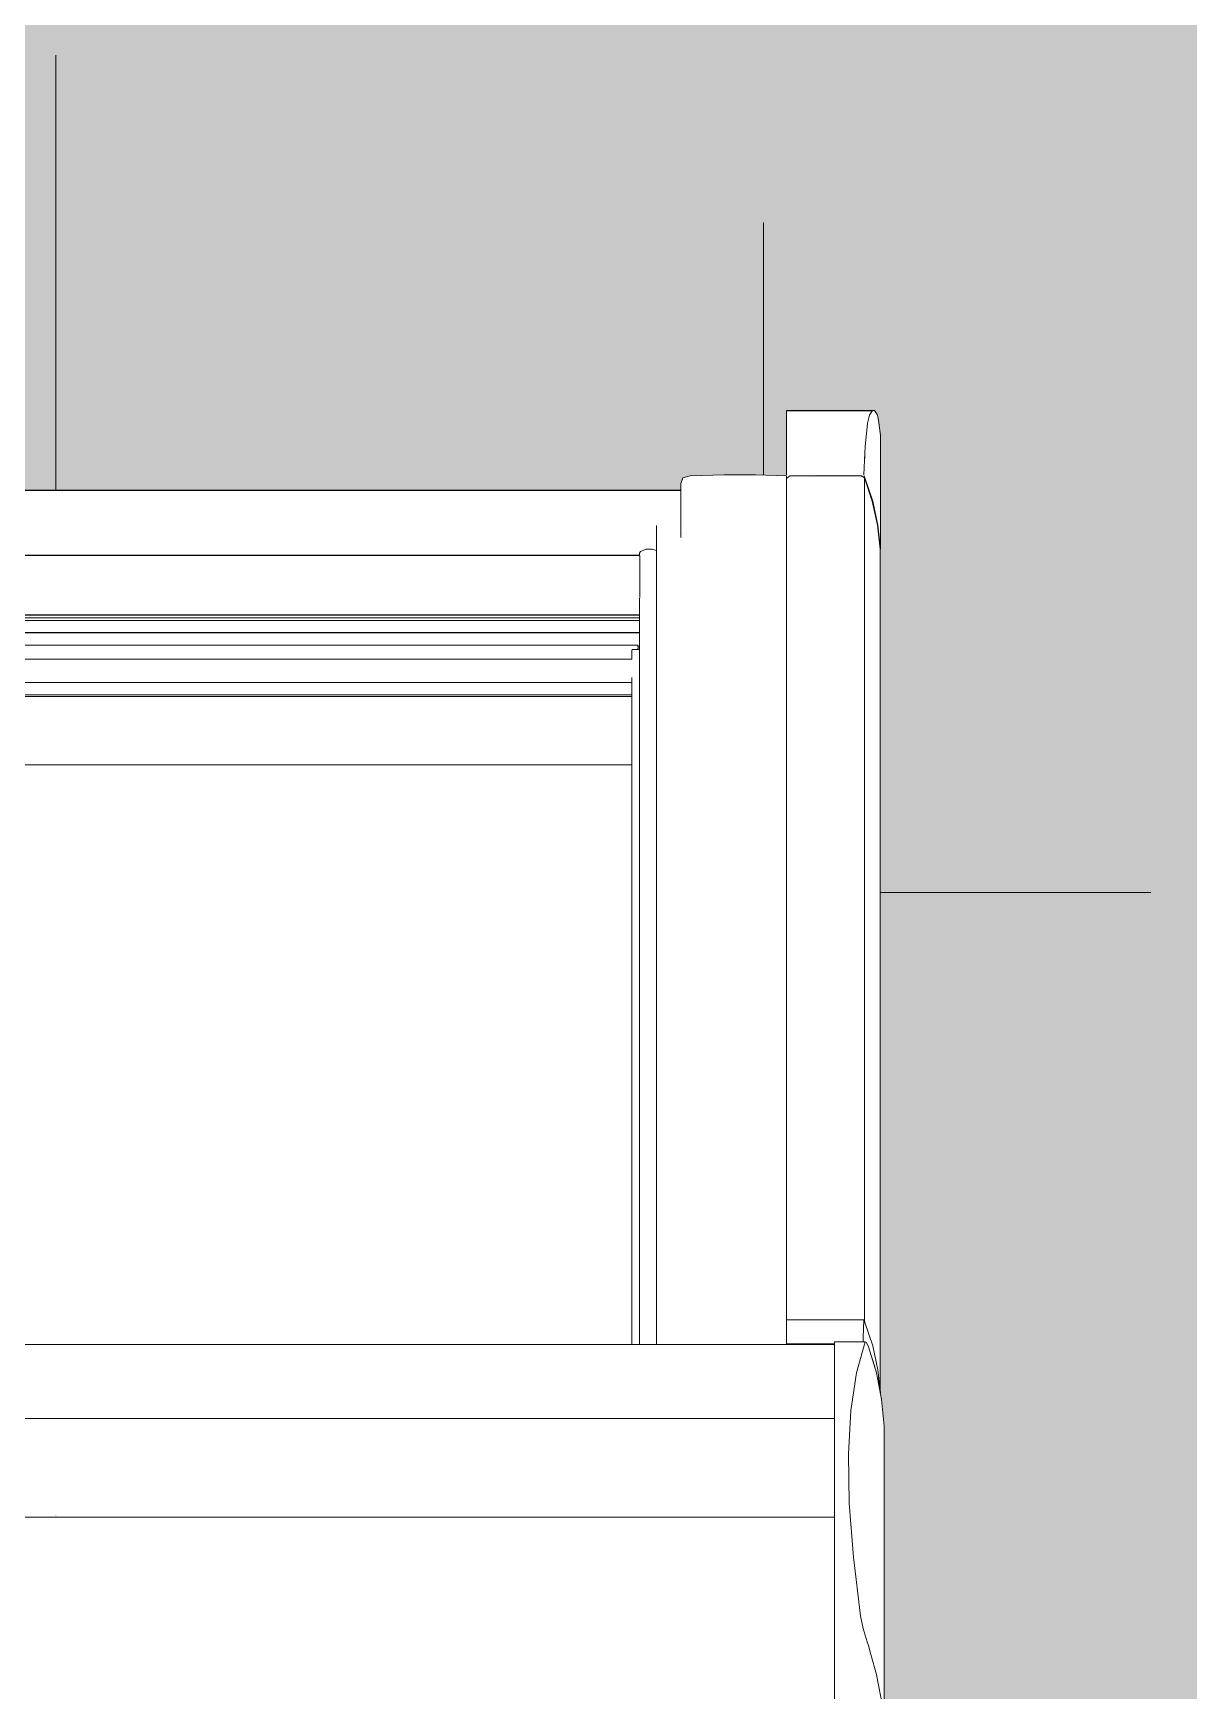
# Model space of a CAD drawing. Header units: metres. Extents: x -4 to 206, y -18 to 45.
# Drawn here: x 37.373 to 37.97, y -2.776 to -1.921 of the extents above; entities that cross this region are included whole.
import ezdxf

# ---------------------------------------------------------------- set-up
doc = ezdxf.new("R2010")
doc.units = ezdxf.units.M
doc.header["$MEASUREMENT"] = 0
doc.set_wipeout_variables(frame=1)
doc.linetypes.add('Untersicht', pattern=[0.001, 0.0005, -0.0005])
doc.linetypes.add('Wipeout_Contour', pattern=[1, 0, -1])
for name, color, linetype in [('3._DD PP STG2_4_325 Dachfenster', 7, 'Continuous'), ('3._DD PP STG2_4_330 Dachaufbau', 7, 'Continuous'), ('3._DD PP STG2_4_851 Marker Schnitt', 7, 'Continuous')]:
    doc.layers.add(name, color=color, linetype=linetype)

msp = doc.modelspace()

# ---------------------------------------------------------------- linework, layer by layer
at = {"layer": '3._DD PP STG2_4_325 Dachfenster', "color": 7, "linetype": 'Continuous', "lineweight": 13, "ltscale": 1000}
msp.add_line((37.38471, -1.93238), (37.38471, -4.00441), dxfattribs=at)
at = {"layer": '3._DD PP STG2_4_325 Dachfenster', "color": 7, "linetype": 'Continuous', "lineweight": 13, "ltscale": 1000, "true_color": 0xf4f4f4, "flags": 128}
for points in [[(37.68201, -2.31834), (37.08741, -2.31834)], [(37.08741, -2.36268), (37.68201, -2.36268)]]:
    msp.add_lwpolyline(points, dxfattribs=at)
at = {"layer": '3._DD PP STG2_4_851 Marker Schnitt', "color": 7, "linetype": 'Untersicht', "lineweight": 13, "ltscale": 1000}
msp.add_line((30.45, -2.36447), (39.18451, -2.36447), dxfattribs=at)

# ---------------------------------------------------------------- next in the draw order: wipeouts: each hides what was drawn before it
at = {"color": 254, "linetype": 'Wipeout_Contour', "lineweight": 0, "ltscale": 149.896476}
msp.add_wipeout([(37.79482, -2.20451), (37.01482, -2.20451), (37.01482, -2.22926), (37.79482, -2.22926)], dxfattribs=at).dxf.layer = '3._DD PP STG2_4_330 Dachaufbau'

# ---------------------------------------------------------------- next in the draw order: hatches: boundary and pattern name
at = {"layer": '3._DD PP STG2_4_330 Dachaufbau', "linetype": 'Continuous', "lineweight": 0, "true_color": 0x000000}
h = msp.add_hatch(color=18, dxfattribs=at)
h.paths.add_polyline_path([(36.75503, -4.33871), (38.75089, -4.33871), (38.75089, -2.14371), (38.85503, -2.14371), (38.85503, -1.28285), (33.33449, -1.28285), (33.33837, -4.39875), (33.35981, -4.39875), (33.35981, -1.29871), (36.49503, -1.29871), (36.49503, -1.58871), (36.75503, -1.58871)])
h.paths.add_polyline_path([(37.01482, -3.72888), (37.01482, -2.20451), (37.79482, -2.20451), (37.79482, -3.72888)], flags=0)

# ---------------------------------------------------------------- next in the draw order: linework, layer by layer
at = {"layer": '3._DD PP STG2_4_330 Dachaufbau', "color": 7, "linetype": 'Continuous', "lineweight": 18, "ltscale": 1000, "flags": 128}
msp.add_lwpolyline([(37.79482, -2.20451), (37.01482, -2.20451)], dxfattribs=at)

# ---------------------------------------------------------------- next in the draw order: wipeouts: each hides what was drawn before it
at = {"color": 254, "linetype": 'Wipeout_Contour', "lineweight": 0, "ltscale": 149.812674}
msp.add_wipeout([(37.08321, -2.20124), (37.08321, -2.20556), (37.68621, -2.20556), (37.68621, -2.20124)], dxfattribs=at).dxf.layer = '3._DD PP STG2_4_325 Dachfenster'
at = {"color": 254, "linetype": 'Wipeout_Contour', "lineweight": 0, "ltscale": 149.81534}
msp.add_wipeout([(37.08331, -2.2144), (37.08331, -2.21503), (37.68611, -2.21503), (37.68611, -2.2144)], dxfattribs=at).dxf.layer = '3._DD PP STG2_4_325 Dachfenster'
at = {"color": 254, "linetype": 'Wipeout_Contour', "lineweight": 0, "ltscale": 149.91005}
msp.add_wipeout([(37.79482, -2.26461), (37.01482, -2.26461), (37.01482, -2.28229), (37.79482, -2.28229)], dxfattribs=at).dxf.layer = '3._DD PP STG2_4_330 Dachaufbau'

# ---------------------------------------------------------------- next in the draw order: linework, layer by layer
at = {"layer": '3._DD PP STG2_4_330 Dachaufbau', "color": 7, "linetype": 'Continuous', "lineweight": 18, "ltscale": 1000, "flags": 128}
msp.add_lwpolyline([(37.01482, -2.28229), (37.79482, -2.28229)], dxfattribs=at)

# ---------------------------------------------------------------- next in the draw order: wipeouts: each hides what was drawn before it
at = {"color": 254, "linetype": 'Wipeout_Contour', "lineweight": 0, "ltscale": 149.813776}
msp.add_wipeout([(37.08321, -2.21058), (37.68621, -2.21058), (37.68621, -2.20556), (37.08321, -2.20556)], dxfattribs=at).dxf.layer = '3._DD PP STG2_4_325 Dachfenster'
at = {"color": 254, "linetype": 'Wipeout_Contour', "lineweight": 0, "ltscale": 149.815501}
msp.add_wipeout([(37.08331, -2.21574), (37.68611, -2.21574), (37.68611, -2.21503), (37.08331, -2.21503)], dxfattribs=at).dxf.layer = '3._DD PP STG2_4_325 Dachfenster'
at = {"color": 254, "linetype": 'Wipeout_Contour', "lineweight": 0, "ltscale": 149.903678}
msp.add_wipeout([(37.79482, -2.22926), (37.01482, -2.22926), (37.01482, -2.26461), (37.79482, -2.26461)], dxfattribs=at).dxf.layer = '3._DD PP STG2_4_330 Dachaufbau'

# ---------------------------------------------------------------- next in the draw order: linework, layer by layer
at = {"layer": '3._DD PP STG2_4_330 Dachaufbau', "color": 7, "linetype": 'Continuous', "lineweight": 18, "ltscale": 1000, "flags": 128}
msp.add_lwpolyline([(37.79482, -3.72888), (37.79482, -2.20451)], dxfattribs=at)
at = {"layer": '3._DD PP STG2_4_851 Marker Schnitt', "color": 7, "linetype": 'Untersicht', "lineweight": 13, "ltscale": 1000}
msp.add_line((37.75, -0.01871), (37.75, -15.64871), dxfattribs=at)

# ---------------------------------------------------------------- next in the draw order: wipeouts: each hides what was drawn before it
at = {"color": 254, "linetype": 'Wipeout_Contour', "lineweight": 0, "ltscale": 151.101188}
msp.add_wipeout([(37.69481, -2.17501), (37.69481, -2.59751), (37.69671, -2.59751), (37.69671, -2.17451)], dxfattribs=at).dxf.layer = '3._DD PP STG2_4_325 Dachfenster'
at = {"color": 254, "linetype": 'Wipeout_Contour', "lineweight": 0, "ltscale": 151.147187}
msp.add_wipeout([(37.70751, -2.18123), (37.70671, -2.18095), (37.70671, -2.59751), (37.70751, -2.59751)], dxfattribs=at).dxf.layer = '3._DD PP STG2_4_325 Dachfenster'
at = {"color": 254, "linetype": 'Wipeout_Contour', "lineweight": 0, "ltscale": 149.816238}
msp.add_wipeout([(37.08331, -2.21574), (37.08331, -2.22118), (37.68611, -2.22118), (37.68611, -2.21574)], dxfattribs=at).dxf.layer = '3._DD PP STG2_4_325 Dachfenster'

# ---------------------------------------------------------------- next in the draw order: wipeouts: each hides what was drawn before it
at = {"color": 254, "linetype": 'Wipeout_Contour', "lineweight": 0, "ltscale": 151.333295}
msp.add_wipeout([(37.76191, -2.17475), (37.74591, -2.17423), (37.74591, -2.59751), (37.76191, -2.59751)], dxfattribs=at).dxf.layer = '3._DD PP STG2_4_325 Dachfenster'
at = {"color": 254, "linetype": 'Wipeout_Contour', "lineweight": 0, "ltscale": 151.150375}
msp.add_wipeout([(37.70751, -2.18123), (37.70751, -2.59751), (37.70831, -2.59751), (37.70831, -2.18102)], dxfattribs=at).dxf.layer = '3._DD PP STG2_4_325 Dachfenster'
at = {"color": 254, "linetype": 'Wipeout_Contour', "lineweight": 0, "ltscale": 224.717395}
msp.add_wipeout([(37.68621, -2.21143), (37.08321, -2.21143), (37.08321, -2.21228), (37.08331, -2.21333), (37.68611, -2.21333), (37.68611, -2.21255)], dxfattribs=at).dxf.layer = '3._DD PP STG2_4_325 Dachfenster'
at = {"color": 254, "linetype": 'Wipeout_Contour', "lineweight": 0, "ltscale": 264.843366}
msp.add_wipeout([(37.80909, -2.77167), (37.78671, -2.77167), (37.78671, -2.7814), (37.80034, -2.7814), (37.80149, -2.78464), (37.81136, -2.78482), (37.81101, -2.78125)], dxfattribs=at).dxf.layer = '3._DD PP STG2_4_325 Dachfenster'

# ---------------------------------------------------------------- next in the draw order: wipeouts: each hides what was drawn before it
at = {"color": 254, "linetype": 'Wipeout_Contour', "lineweight": 0, "ltscale": 151.143271}
msp.add_wipeout([(37.70541, -2.17579), (37.70541, -2.59751), (37.70671, -2.59751), (37.70671, -2.18095)], dxfattribs=at).dxf.layer = '3._DD PP STG2_4_325 Dachfenster'
at = {"color": 254, "linetype": 'Wipeout_Contour', "lineweight": 0, "ltscale": 149.814463}
msp.add_wipeout([(37.08321, -2.21058), (37.08321, -2.21143), (37.68621, -2.21143), (37.68621, -2.21058)], dxfattribs=at).dxf.layer = '3._DD PP STG2_4_325 Dachfenster'
at = {"color": 254, "linetype": 'Wipeout_Contour', "lineweight": 0, "ltscale": 189.228007}
msp.add_wipeout([(37.78671, -2.75752), (37.78671, -2.77167), (37.80909, -2.77167), (37.80841, -2.76789), (37.80542, -2.75752)], dxfattribs=at).dxf.layer = '3._DD PP STG2_4_325 Dachfenster'

# ---------------------------------------------------------------- next in the draw order: wipeouts: each hides what was drawn before it
at = {"color": 254, "linetype": 'Wipeout_Contour', "lineweight": 0, "ltscale": 151.156237}
msp.add_wipeout([(37.70831, -2.18102), (37.70831, -2.59751), (37.71031, -2.59751), (37.71031, -2.17586)], dxfattribs=at).dxf.layer = '3._DD PP STG2_4_325 Dachfenster'
at = {"color": 254, "linetype": 'Wipeout_Contour', "lineweight": 0, "ltscale": 149.815141}
msp.add_wipeout([(37.08331, -2.21333), (37.08331, -2.2144), (37.68611, -2.2144), (37.68611, -2.21333)], dxfattribs=at).dxf.layer = '3._DD PP STG2_4_325 Dachfenster'
at = {"color": 254, "linetype": 'Wipeout_Contour', "lineweight": 0, "ltscale": 189.147025}
msp.add_wipeout([(37.78671, -2.75095), (37.78671, -2.75752), (37.80542, -2.75752), (37.80431, -2.75286), (37.80355, -2.75095)], dxfattribs=at).dxf.layer = '3._DD PP STG2_4_325 Dachfenster'
at = {"color": 254, "linetype": 'Wipeout_Contour', "lineweight": 0, "ltscale": 300.006701}
msp.add_wipeout([(37.78671, -2.77075), (36.98271, -2.77075), (36.98271, -2.7809), (37.00751, -2.7809), (37.00751, -2.78369), (37.76191, -2.78369), (37.76191, -2.7809), (37.78671, -2.7809)], dxfattribs=at).dxf.layer = '3._DD PP STG2_4_325 Dachfenster'

# ---------------------------------------------------------------- next in the draw order: wipeouts: each hides what was drawn before it
at = {"color": 254, "linetype": 'Wipeout_Contour', "lineweight": 0, "ltscale": 151.135658}
msp.add_wipeout([(37.70331, -2.17451), (37.70331, -2.59751), (37.70541, -2.59751), (37.70541, -2.17579)], dxfattribs=at).dxf.layer = '3._DD PP STG2_4_325 Dachfenster'
at = {"color": 254, "linetype": 'Wipeout_Contour', "lineweight": 0, "ltscale": 151.162984}
msp.add_wipeout([(37.71031, -2.17586), (37.71031, -2.59751), (37.71211, -2.59751), (37.71211, -2.1748)], dxfattribs=at).dxf.layer = '3._DD PP STG2_4_325 Dachfenster'
at = {"color": 254, "linetype": 'Wipeout_Contour', "lineweight": 0, "ltscale": 189.817712}
msp.add_wipeout([(37.80841, -2.61224), (37.80841, -2.76789), (37.80909, -2.77167), (37.81101, -2.78125), (37.81101, -2.6259)], dxfattribs=at).dxf.layer = '3._DD PP STG2_4_325 Dachfenster'
at = {"color": 254, "linetype": 'Wipeout_Contour', "lineweight": 0, "ltscale": 149.961906}
msp.add_wipeout([(36.98271, -2.77075), (37.78671, -2.77075), (37.78671, -2.75668), (36.98271, -2.75668)], dxfattribs=at).dxf.layer = '3._DD PP STG2_4_325 Dachfenster'

# ---------------------------------------------------------------- next in the draw order: wipeouts: each hides what was drawn before it
at = {"color": 254, "linetype": 'Wipeout_Contour', "lineweight": 0, "ltscale": 151.118077}
msp.add_wipeout([(37.69671, -2.17451), (37.69671, -2.59751), (37.70331, -2.59751), (37.70331, -2.17451)], dxfattribs=at).dxf.layer = '3._DD PP STG2_4_325 Dachfenster'
at = {"color": 254, "linetype": 'Wipeout_Contour', "lineweight": 0, "ltscale": 151.201582}
msp.add_wipeout([(37.71211, -2.1748), (37.71211, -2.59751), (37.72971, -2.59751), (37.72971, -2.17423)], dxfattribs=at).dxf.layer = '3._DD PP STG2_4_325 Dachfenster'
at = {"color": 254, "linetype": 'Wipeout_Contour', "lineweight": 0, "ltscale": 453.964038}
msp.add_wipeout([(37.79517, -2.63166), (37.7939, -2.65415), (37.79432, -2.67953), (37.79641, -2.70739), (37.80015, -2.73751), (37.80146, -2.74409), (37.80355, -2.75095), (37.80431, -2.75286), (37.80431, -2.59875), (37.80321, -2.59659), (37.80257, -2.5963), (37.79806, -2.61228)], dxfattribs=at).dxf.layer = '3._DD PP STG2_4_325 Dachfenster'

# ---------------------------------------------------------------- next in the draw order: wipeouts: each hides what was drawn before it
at = {"color": 254, "linetype": 'Wipeout_Contour', "lineweight": 0, "ltscale": 113.848017}
msp.add_wipeout([(37.70731, -2.18116), (37.70828, -2.18103), (37.70731, -2.1533)], dxfattribs=at).dxf.layer = '3._DD PP STG2_4_325 Dachfenster'
at = {"color": 254, "linetype": 'Wipeout_Contour', "lineweight": 0, "ltscale": 151.26894}
msp.add_wipeout([(37.72971, -2.17423), (37.72971, -2.59751), (37.74591, -2.59751), (37.74591, -2.17423)], dxfattribs=at).dxf.layer = '3._DD PP STG2_4_325 Dachfenster'
at = {"color": 254, "linetype": 'Wipeout_Contour', "lineweight": 0, "ltscale": 524.39402}
msp.add_wipeout([(37.07461, -2.18803), (37.07691, -2.18724), (37.08001, -2.18731), (37.08281, -2.18844), (37.08331, -2.18929), (37.08331, -2.19042), (37.68611, -2.19042), (37.68611, -2.18929), (37.68661, -2.18844), (37.68941, -2.18731), (37.69251, -2.18724), (37.69481, -2.18803), (37.69481, -2.18349), (37.07461, -2.18349)], dxfattribs=at).dxf.layer = '3._DD PP STG2_4_325 Dachfenster'
at = {"color": 254, "linetype": 'Wipeout_Contour', "lineweight": 0, "ltscale": 189.784948}
msp.add_wipeout([(37.80431, -2.59875), (37.80431, -2.75286), (37.80542, -2.75752), (37.80841, -2.76789), (37.80841, -2.61224)], dxfattribs=at).dxf.layer = '3._DD PP STG2_4_325 Dachfenster'
at = {"color": 254, "linetype": 'Wipeout_Contour', "lineweight": 0, "ltscale": 151.796987}
msp.add_wipeout([(37.78671, -2.61228), (37.78671, -2.63166), (37.79517, -2.63166), (37.79806, -2.61228)], dxfattribs=at).dxf.layer = '3._DD PP STG2_4_325 Dachfenster'

# ---------------------------------------------------------------- next in the draw order: wipeouts: each hides what was drawn before it
at = {"color": 254, "linetype": 'Wipeout_Contour', "lineweight": 0, "ltscale": 151.419454}
msp.add_wipeout([(37.70832, -2.15063), (37.70731, -2.1533), (37.70831, -2.18095), (37.71031, -2.17586)], dxfattribs=at).dxf.layer = '3._DD PP STG2_4_325 Dachfenster'
at = {"color": 254, "linetype": 'Wipeout_Contour', "lineweight": 0, "ltscale": 151.275827}
msp.add_wipeout([(37.76191, -2.14943), (37.74591, -2.14892), (37.74591, -2.17423), (37.76191, -2.17475)], dxfattribs=at).dxf.layer = '3._DD PP STG2_4_325 Dachfenster'
at = {"color": 254, "linetype": 'Wipeout_Contour', "lineweight": 0, "ltscale": 149.810929}
msp.add_wipeout([(37.08321, -2.20124), (37.68621, -2.20124), (37.68621, -2.19064), (37.08321, -2.19064)], dxfattribs=at).dxf.layer = '3._DD PP STG2_4_325 Dachfenster'
at = {"color": 254, "linetype": 'Wipeout_Contour', "lineweight": 0, "ltscale": 151.828919}
msp.add_wipeout([(37.78671, -2.5963), (37.78671, -2.61228), (37.79806, -2.61228), (37.80257, -2.5963)], dxfattribs=at).dxf.layer = '3._DD PP STG2_4_325 Dachfenster'
at = {"color": 254, "linetype": 'Wipeout_Contour', "lineweight": 0, "ltscale": 151.695102}
msp.add_wipeout([(37.78671, -2.63166), (37.78671, -2.65415), (37.7939, -2.65415), (37.79517, -2.63166)], dxfattribs=at).dxf.layer = '3._DD PP STG2_4_325 Dachfenster'
at = {"color": 254, "linetype": 'Wipeout_Contour', "lineweight": 0, "ltscale": 189.826494}
msp.add_wipeout([(37.81101, -2.6259), (37.81101, -2.78125), (37.81136, -2.78482), (37.81231, -2.79345), (37.81231, -2.6398)], dxfattribs=at).dxf.layer = '3._DD PP STG2_4_325 Dachfenster'
at = {"color": 254, "linetype": 'Wipeout_Contour', "lineweight": 0, "ltscale": 151.71409}
msp.add_wipeout([(37.78671, -2.74409), (37.78671, -2.75095), (37.80355, -2.75095), (37.80146, -2.74409)], dxfattribs=at).dxf.layer = '3._DD PP STG2_4_325 Dachfenster'

# ---------------------------------------------------------------- next in the draw order: linework, layer by layer
at = {"layer": '3._DD PP STG2_4_325 Dachfenster', "color": 7, "linetype": 'Continuous', "lineweight": 13, "ltscale": 1000, "flags": 128}
for points in [[(37.81231, -2.64113), (37.81231, -2.65577)], [(37.81231, -2.65577), (37.81234, -2.72945)], [(37.81234, -2.72945), (37.81234, -2.82095)]]:
    msp.add_lwpolyline(points, dxfattribs=at)

# ---------------------------------------------------------------- next in the draw order: wipeouts: each hides what was drawn before it
at = {"color": 254, "linetype": 'Wipeout_Contour', "lineweight": 0, "ltscale": 112.801904}
msp.add_wipeout([(37.71211, -2.14948), (37.70831, -2.15054), (37.71211, -2.1748)], dxfattribs=at).dxf.layer = '3._DD PP STG2_4_325 Dachfenster'
at = {"color": 254, "linetype": 'Wipeout_Contour', "lineweight": 0, "ltscale": 452.020007}
msp.add_wipeout([(37.80199, -2.14935), (37.76191, -2.14935), (37.76191, -2.15077), (37.76361, -2.1495), (37.80041, -2.1495), (37.80221, -2.15047), (37.80621, -2.16256), (37.80891, -2.17487), (37.81021, -2.18726), (37.80911, -2.17487), (37.80641, -2.16256), (37.80241, -2.15047)], dxfattribs=at).dxf.layer = '3._DD PP STG2_4_325 Dachfenster'
at = {"color": 254, "linetype": 'Wipeout_Contour', "lineweight": 0, "ltscale": 112.585028}
msp.add_wipeout([(37.08321, -2.19064), (37.68621, -2.19064), (37.08321, -2.19042)], dxfattribs=at).dxf.layer = '3._DD PP STG2_4_325 Dachfenster'
at = {"color": 254, "linetype": 'Wipeout_Contour', "lineweight": 0, "ltscale": 227.446885}
msp.add_wipeout([(37.80188, -2.5849), (37.80151, -2.59392), (37.80151, -2.5963), (37.80241, -2.5963), (37.80241, -2.58619), (37.80196, -2.58499)], dxfattribs=at).dxf.layer = '3._DD PP STG2_4_325 Dachfenster'
at = {"color": 254, "linetype": 'Wipeout_Contour', "lineweight": 0, "ltscale": 114.202622}
msp.add_wipeout([(37.80911, -2.61059), (37.80911, -2.61592), (37.81036, -2.62245)], dxfattribs=at).dxf.layer = '3._DD PP STG2_4_325 Dachfenster'
at = {"color": 254, "linetype": 'Wipeout_Contour', "lineweight": 0, "ltscale": 151.606574}
msp.add_wipeout([(37.78671, -2.65415), (37.78671, -2.67953), (37.79432, -2.67953), (37.7939, -2.65415)], dxfattribs=at).dxf.layer = '3._DD PP STG2_4_325 Dachfenster'
at = {"color": 254, "linetype": 'Wipeout_Contour', "lineweight": 0, "ltscale": 149.958916}
msp.add_wipeout([(36.98271, -2.75059), (36.98271, -2.75668), (37.78671, -2.75668), (37.78671, -2.75059)], dxfattribs=at).dxf.layer = '3._DD PP STG2_4_325 Dachfenster'

# ---------------------------------------------------------------- next in the draw order: wipeouts: each hides what was drawn before it
at = {"color": 254, "linetype": 'Wipeout_Contour', "lineweight": 0, "ltscale": 265.583124}
msp.add_wipeout([(37.80241, -2.13761), (37.80241, -2.15047), (37.80641, -2.16256), (37.80641, -2.11591), (37.80471, -2.11814), (37.80374, -2.12222), (37.80253, -2.13447)], dxfattribs=at).dxf.layer = '3._DD PP STG2_4_325 Dachfenster'
at = {"color": 254, "linetype": 'Wipeout_Contour', "lineweight": 0, "ltscale": 113.327314}
msp.add_wipeout([(37.70831, -2.15054), (37.71031, -2.17586), (37.71211, -2.1748)], dxfattribs=at).dxf.layer = '3._DD PP STG2_4_325 Dachfenster'
at = {"color": 254, "linetype": 'Wipeout_Contour', "lineweight": 0, "ltscale": 265.544188}
msp.add_wipeout([(37.68611, -2.21255), (37.68611, -2.59751), (37.68661, -2.59751), (37.68661, -2.18844), (37.68611, -2.18929), (37.68611, -2.19042), (37.68621, -2.21228)], dxfattribs=at).dxf.layer = '3._DD PP STG2_4_325 Dachfenster'
at = {"color": 254, "linetype": 'Wipeout_Contour', "lineweight": 0, "ltscale": 227.71526}
msp.add_wipeout([(37.80641, -2.59828), (37.80241, -2.58619), (37.80241, -2.5963), (37.80321, -2.59659), (37.80431, -2.59875), (37.80641, -2.60566)], dxfattribs=at).dxf.layer = '3._DD PP STG2_4_325 Dachfenster'
at = {"color": 254, "linetype": 'Wipeout_Contour', "lineweight": 0, "ltscale": 151.775311}
msp.add_wipeout([(37.78671, -2.67953), (37.78671, -2.70739), (37.79641, -2.70739), (37.79432, -2.67953)], dxfattribs=at).dxf.layer = '3._DD PP STG2_4_325 Dachfenster'

# ---------------------------------------------------------------- next in the draw order: wipeouts: each hides what was drawn before it
at = {"color": 254, "linetype": 'Wipeout_Contour', "lineweight": 0, "ltscale": 151.341114}
msp.add_wipeout([(37.80199, -2.14935), (37.80241, -2.15047), (37.80241, -2.13761), (37.8019, -2.14893)], dxfattribs=at).dxf.layer = '3._DD PP STG2_4_325 Dachfenster'
at = {"color": 254, "linetype": 'Wipeout_Contour', "lineweight": 0, "ltscale": 151.143953}
msp.add_wipeout([(37.72971, -2.14892), (37.71211, -2.14948), (37.71211, -2.1748), (37.72971, -2.17423)], dxfattribs=at).dxf.layer = '3._DD PP STG2_4_325 Dachfenster'
at = {"color": 254, "linetype": 'Wipeout_Contour', "lineweight": 0, "ltscale": 149.803306}
msp.add_wipeout([(37.06211, -2.16893), (37.70731, -2.16893), (37.70731, -2.15698), (37.06211, -2.15698)], dxfattribs=at).dxf.layer = '3._DD PP STG2_4_325 Dachfenster'
at = {"color": 254, "linetype": 'Wipeout_Contour', "lineweight": 0, "ltscale": 151.504143}
msp.add_wipeout([(37.76191, -2.59392), (37.80151, -2.59392), (37.80188, -2.5849), (37.76191, -2.5849)], dxfattribs=at).dxf.layer = '3._DD PP STG2_4_325 Dachfenster'
at = {"color": 254, "linetype": 'Wipeout_Contour', "lineweight": 0, "ltscale": 189.286521}
msp.add_wipeout([(37.80641, -2.60566), (37.80841, -2.61224), (37.80911, -2.61592), (37.80911, -2.61059), (37.80641, -2.59828)], dxfattribs=at).dxf.layer = '3._DD PP STG2_4_325 Dachfenster'
at = {"color": 254, "linetype": 'Wipeout_Contour', "lineweight": 0, "ltscale": 151.852871}
msp.add_wipeout([(37.79641, -2.70739), (37.78671, -2.70739), (37.78671, -2.73751), (37.80015, -2.73751)], dxfattribs=at).dxf.layer = '3._DD PP STG2_4_325 Dachfenster'

# ---------------------------------------------------------------- next in the draw order: wipeouts: each hides what was drawn before it
at = {"color": 254, "linetype": 'Wipeout_Contour', "lineweight": 0, "ltscale": 151.411843}
msp.add_wipeout([(37.76191, -2.12222), (37.76191, -2.13447), (37.80253, -2.13447), (37.80374, -2.12222)], dxfattribs=at).dxf.layer = '3._DD PP STG2_4_325 Dachfenster'
at = {"color": 254, "linetype": 'Wipeout_Contour', "lineweight": 0, "ltscale": 151.211967}
msp.add_wipeout([(37.72971, -2.17423), (37.74591, -2.17423), (37.74591, -2.14892), (37.72971, -2.14892)], dxfattribs=at).dxf.layer = '3._DD PP STG2_4_325 Dachfenster'
at = {"color": 254, "linetype": 'Wipeout_Contour', "lineweight": 0, "ltscale": 112.14593}
msp.add_wipeout([(37.70731, -2.15691), (37.06211, -2.15691), (37.70731, -2.15698)], dxfattribs=at).dxf.layer = '3._DD PP STG2_4_325 Dachfenster'
at = {"color": 254, "linetype": 'Wipeout_Contour', "lineweight": 0, "ltscale": 599.227073}
msp.add_wipeout([(37.70731, -2.16893), (37.06211, -2.16893), (37.06211, -2.18116), (37.06271, -2.18095), (37.06401, -2.17579), (37.06611, -2.17451), (37.07271, -2.17451), (37.07461, -2.17501), (37.07461, -2.18349), (37.69481, -2.18349), (37.69481, -2.17501), (37.69671, -2.17451), (37.70331, -2.17451), (37.70541, -2.17579), (37.70671, -2.18095), (37.70731, -2.18116)], dxfattribs=at).dxf.layer = '3._DD PP STG2_4_325 Dachfenster'
at = {"color": 254, "linetype": 'Wipeout_Contour', "lineweight": 0, "ltscale": 227.025415}
msp.add_wipeout([(37.76191, -2.59729), (37.78671, -2.59729), (37.78671, -2.5963), (37.80151, -2.5963), (37.80151, -2.59392), (37.76191, -2.59392)], dxfattribs=at).dxf.layer = '3._DD PP STG2_4_325 Dachfenster'
at = {"color": 254, "linetype": 'Wipeout_Contour', "lineweight": 0, "ltscale": 151.674419}
msp.add_wipeout([(37.78671, -2.73751), (37.78671, -2.74409), (37.80146, -2.74409), (37.80015, -2.73751)], dxfattribs=at).dxf.layer = '3._DD PP STG2_4_325 Dachfenster'

# ---------------------------------------------------------------- next in the draw order: linework, layer by layer
at = {"layer": '3._DD PP STG2_4_325 Dachfenster', "color": 7, "linetype": 'Continuous', "lineweight": 13, "ltscale": 1000, "flags": 128}
for points in [[(37.70731, -2.1533), (37.70831, -2.15054)], [(37.70731, -2.18116), (37.70731, -2.1533)], [(37.70731, -2.15691), (37.06211, -2.15691)]]:
    msp.add_lwpolyline(points, dxfattribs=at)

# ---------------------------------------------------------------- next in the draw order: wipeouts: each hides what was drawn before it
at = {"color": 254, "linetype": 'Wipeout_Contour', "lineweight": 0, "ltscale": 151.405762}
msp.add_wipeout([(37.76191, -2.11814), (37.76191, -2.12222), (37.80374, -2.12222), (37.80471, -2.11814)], dxfattribs=at).dxf.layer = '3._DD PP STG2_4_325 Dachfenster'
at = {"color": 254, "linetype": 'Wipeout_Contour', "lineweight": 0, "ltscale": 188.751246}
msp.add_wipeout([(37.76191, -2.14893), (37.8019, -2.14893), (37.80241, -2.13761), (37.80253, -2.13447), (37.76191, -2.13447)], dxfattribs=at).dxf.layer = '3._DD PP STG2_4_325 Dachfenster'
at = {"color": 254, "linetype": 'Wipeout_Contour', "lineweight": 0, "ltscale": 151.071829}
msp.add_wipeout([(37.68661, -2.18844), (37.68661, -2.59751), (37.68941, -2.59751), (37.68941, -2.18731)], dxfattribs=at).dxf.layer = '3._DD PP STG2_4_325 Dachfenster'
at = {"color": 254, "linetype": 'Wipeout_Contour', "lineweight": 0, "ltscale": 149.95006}
msp.add_wipeout([(37.78671, -2.70831), (36.98271, -2.70831), (36.98271, -2.73808), (37.78671, -2.73808)], dxfattribs=at).dxf.layer = '3._DD PP STG2_4_325 Dachfenster'
at = {"color": 254, "linetype": 'Wipeout_Contour', "lineweight": 0, "ltscale": 149.957076}
msp.add_wipeout([(36.98271, -2.75059), (37.78671, -2.75059), (37.78671, -2.74416), (36.98271, -2.74416)], dxfattribs=at).dxf.layer = '3._DD PP STG2_4_325 Dachfenster'

# ---------------------------------------------------------------- next in the draw order: wipeouts: each hides what was drawn before it
at = {"color": 254, "linetype": 'Wipeout_Contour', "lineweight": 0, "ltscale": 151.415787}
msp.add_wipeout([(37.76191, -2.11594), (37.80611, -2.11594), (37.80741, -2.11573), (37.76191, -2.11573)], dxfattribs=at).dxf.layer = '3._DD PP STG2_4_325 Dachfenster'
at = {"color": 254, "linetype": 'Wipeout_Contour', "lineweight": 0, "ltscale": 114.046958}
msp.add_wipeout([(37.76191, -2.14935), (37.80199, -2.14935), (37.76191, -2.14893)], dxfattribs=at).dxf.layer = '3._DD PP STG2_4_325 Dachfenster'
at = {"color": 254, "linetype": 'Wipeout_Contour', "lineweight": 0, "ltscale": 151.094314}
msp.add_wipeout([(37.69251, -2.18724), (37.69251, -2.59751), (37.69481, -2.59751), (37.69481, -2.18803)], dxfattribs=at).dxf.layer = '3._DD PP STG2_4_325 Dachfenster'
at = {"color": 254, "linetype": 'Wipeout_Contour', "lineweight": 0, "ltscale": 149.94258}
msp.add_wipeout([(37.78671, -2.6866), (36.98271, -2.6866), (36.98271, -2.70831), (37.78671, -2.70831)], dxfattribs=at).dxf.layer = '3._DD PP STG2_4_325 Dachfenster'
at = {"color": 254, "linetype": 'Wipeout_Contour', "lineweight": 0, "ltscale": 149.95524}
msp.add_wipeout([(36.98271, -2.73808), (36.98271, -2.74416), (37.78671, -2.74416), (37.78671, -2.73808)], dxfattribs=at).dxf.layer = '3._DD PP STG2_4_325 Dachfenster'

# ---------------------------------------------------------------- next in the draw order: wipeouts: each hides what was drawn before it
at = {"color": 254, "linetype": 'Wipeout_Contour', "lineweight": 0, "ltscale": 151.41674}
msp.add_wipeout([(37.76191, -2.11594), (37.76191, -2.11814), (37.80471, -2.11814), (37.80611, -2.11594)], dxfattribs=at).dxf.layer = '3._DD PP STG2_4_325 Dachfenster'
at = {"color": 254, "linetype": 'Wipeout_Contour', "lineweight": 0, "ltscale": 151.364181}
msp.add_wipeout([(37.76191, -2.15077), (37.76191, -2.5849), (37.76361, -2.5849), (37.76361, -2.1495)], dxfattribs=at).dxf.layer = '3._DD PP STG2_4_325 Dachfenster'
at = {"color": 254, "linetype": 'Wipeout_Contour', "lineweight": 0, "ltscale": 151.083408}
msp.add_wipeout([(37.69251, -2.18724), (37.68941, -2.18731), (37.68941, -2.59751), (37.69251, -2.59751)], dxfattribs=at).dxf.layer = '3._DD PP STG2_4_325 Dachfenster'

# ---------------------------------------------------------------- next in the draw order: linework, layer by layer
at = {"layer": '3._DD PP STG2_4_325 Dachfenster', "color": 7, "linetype": 'Continuous', "lineweight": 13, "ltscale": 1000, "flags": 128}
for points in [[(37.68611, -2.18929), (37.68661, -2.18844)], [(37.68611, -2.18929), (37.68611, -2.19042)], [(37.68661, -2.18844), (37.68941, -2.18731)], [(37.68941, -2.18731), (37.69251, -2.18724)], [(37.69251, -2.18724), (37.69481, -2.18803)], [(37.68621, -2.19042), (37.08321, -2.19042)], [(37.68621, -2.21228), (37.68621, -2.21143), (37.68621, -2.21058), (37.68621, -2.20556), (37.68621, -2.20124), (37.68621, -2.19064)]]:
    msp.add_lwpolyline(points, dxfattribs=at)

# ---------------------------------------------------------------- next in the draw order: wipeouts: each hides what was drawn before it
at = {"color": 254, "linetype": 'Wipeout_Contour', "lineweight": 0, "ltscale": 189.428585}
msp.add_wipeout([(37.80964, -2.12211), (37.80911, -2.11886), (37.80911, -2.17487), (37.81041, -2.18726), (37.81041, -2.1287)], dxfattribs=at).dxf.layer = '3._DD PP STG2_4_325 Dachfenster'
at = {"color": 254, "linetype": 'Wipeout_Contour', "lineweight": 0, "ltscale": 149.866014}
msp.add_wipeout([(37.08331, -2.22125), (37.08331, -2.59751), (37.68611, -2.59751), (37.68611, -2.22125)], dxfattribs=at).dxf.layer = '3._DD PP STG2_4_325 Dachfenster'

# ---------------------------------------------------------------- next in the draw order: linework, layer by layer
at = {"layer": '3._DD PP STG2_4_325 Dachfenster', "color": 7, "linetype": 'Continuous', "lineweight": 13, "ltscale": 1000, "flags": 128}
for points in [[(37.68611, -2.22118), (37.08331, -2.22118)], [(37.68611, -2.22125), (37.08331, -2.22125)], [(37.68611, -2.22267), (37.08331, -2.22267)], [(37.68611, -2.22408), (37.08331, -2.22408)], [(37.68611, -2.23023), (37.08331, -2.23023)], [(37.68611, -2.23045), (37.08331, -2.23045)], [(37.68511, -2.23674), (37.08431, -2.23674)], [(37.68201, -2.23921), (37.68201, -2.24395)], [(37.68611, -2.239), (37.68221, -2.239)], [(37.68511, -2.23681), (37.68511, -2.23773)], [(37.68511, -2.23731), (37.68611, -2.23731)], [(37.68511, -2.23815), (37.68511, -2.239)], [(37.68511, -2.23822), (37.68611, -2.23822)], [(37.68522, -2.239), (37.68522, -2.23844)], [(37.68214, -2.24395), (37.08728, -2.24395)], [(37.68201, -2.25597), (37.08741, -2.25597)], [(37.68201, -2.26241), (37.08741, -2.26241)], [(37.68201, -2.26333), (37.08741, -2.26333)], [(37.68201, -2.29861), (37.08741, -2.29861)]]:
    msp.add_lwpolyline(points, dxfattribs=at)

# ---------------------------------------------------------------- next in the draw order: wipeouts: each hides what was drawn before it
at = {"color": 254, "linetype": 'Wipeout_Contour', "lineweight": 0, "ltscale": 226.938482}
msp.add_wipeout([(37.80741, -2.11573), (37.80641, -2.11591), (37.80641, -2.16256), (37.80911, -2.17487), (37.80911, -2.11886), (37.80872, -2.11771)], dxfattribs=at).dxf.layer = '3._DD PP STG2_4_325 Dachfenster'
at = {"color": 254, "linetype": 'Wipeout_Contour', "lineweight": 0, "ltscale": 149.916509}
msp.add_wipeout([(36.98271, -2.61363), (37.78671, -2.61363), (37.78671, -2.59751), (36.98271, -2.59751)], dxfattribs=at).dxf.layer = '3._DD PP STG2_4_325 Dachfenster'

# ---------------------------------------------------------------- next in the draw order: linework, layer by layer
at = {"layer": '3._DD PP STG2_4_325 Dachfenster', "color": 7, "linetype": 'Continuous', "lineweight": 13, "ltscale": 1000, "flags": 128}
for points in [[(37.80741, -2.11573), (37.76191, -2.11573)], [(37.69481, -2.17501), (37.69481, -2.59751)], [(37.68611, -2.21255), (37.68611, -2.59751)], [(37.68201, -2.25343), (37.68201, -2.59751)], [(36.98271, -2.59751), (37.78671, -2.59751)], [(37.76191, -2.59729), (37.78671, -2.59729)]]:
    msp.add_lwpolyline(points, dxfattribs=at)

# ---------------------------------------------------------------- next in the draw order: wipeouts: each hides what was drawn before it
at = {"color": 254, "linetype": 'Wipeout_Contour', "lineweight": 0, "ltscale": 189.905169}
msp.add_wipeout([(37.80621, -2.16256), (37.80221, -2.15047), (37.80221, -2.58566), (37.80241, -2.58619), (37.80621, -2.59767)], dxfattribs=at).dxf.layer = '3._DD PP STG2_4_325 Dachfenster'
at = {"color": 254, "linetype": 'Wipeout_Contour', "lineweight": 0, "ltscale": 149.921742}
msp.add_wipeout([(37.78671, -2.61363), (36.98271, -2.61363), (36.98271, -2.63484), (37.78671, -2.63484)], dxfattribs=at).dxf.layer = '3._DD PP STG2_4_325 Dachfenster'

# ---------------------------------------------------------------- next in the draw order: wipeouts: each hides what was drawn before it
at = {"color": 254, "linetype": 'Wipeout_Contour', "lineweight": 0, "ltscale": 151.440866}
msp.add_wipeout([(37.80041, -2.1495), (37.76361, -2.1495), (37.76361, -2.5849), (37.80041, -2.5849)], dxfattribs=at).dxf.layer = '3._DD PP STG2_4_325 Dachfenster'
at = {"color": 254, "linetype": 'Wipeout_Contour', "lineweight": 0, "ltscale": 189.838033}
msp.add_wipeout([(37.80891, -2.17487), (37.80891, -2.60968), (37.80911, -2.61059), (37.81021, -2.62108), (37.81021, -2.18726)], dxfattribs=at).dxf.layer = '3._DD PP STG2_4_325 Dachfenster'
at = {"color": 254, "linetype": 'Wipeout_Contour', "lineweight": 0, "ltscale": 149.924801}
msp.add_wipeout([(36.98271, -2.63484), (36.98271, -2.63569), (37.78671, -2.63569), (37.78671, -2.63484)], dxfattribs=at).dxf.layer = '3._DD PP STG2_4_325 Dachfenster'

# ---------------------------------------------------------------- next in the draw order: linework, layer by layer
at = {"layer": '3._DD PP STG2_4_325 Dachfenster', "color": 7, "linetype": 'Continuous', "lineweight": 13, "ltscale": 1000, "flags": 128}
for points in [[(37.76191, -2.14893), (37.76191, -2.13447), (37.76191, -2.12222), (37.76191, -2.11814), (37.76191, -2.11594)], [(37.70831, -2.15054), (37.71211, -2.14948), (37.72971, -2.14892), (37.74591, -2.14892), (37.76191, -2.14943)], [(37.76191, -2.15077), (37.76191, -2.14935)], [(37.76361, -2.1495), (37.76191, -2.15077)], [(37.76191, -2.15077), (37.76191, -2.5849)], [(37.76191, -2.59729), (37.76191, -2.59392), (37.76191, -2.5849)]]:
    msp.add_lwpolyline(points, dxfattribs=at)

# ---------------------------------------------------------------- next in the draw order: wipeouts: each hides what was drawn before it
at = {"color": 254, "linetype": 'Wipeout_Contour', "lineweight": 0, "ltscale": 189.13224}
msp.add_wipeout([(37.80041, -2.5849), (37.80188, -2.5849), (37.80221, -2.58566), (37.80221, -2.15047), (37.80041, -2.1495)], dxfattribs=at).dxf.layer = '3._DD PP STG2_4_325 Dachfenster'
at = {"color": 254, "linetype": 'Wipeout_Contour', "lineweight": 0, "ltscale": 149.928286}
msp.add_wipeout([(36.98271, -2.65917), (37.78671, -2.65917), (37.78671, -2.63569), (36.98271, -2.63569)], dxfattribs=at).dxf.layer = '3._DD PP STG2_4_325 Dachfenster'

# ---------------------------------------------------------------- next in the draw order: linework, layer by layer
at = {"layer": '3._DD PP STG2_4_325 Dachfenster', "color": 7, "linetype": 'Continuous', "lineweight": 13, "ltscale": 1000, "flags": 128}
for points in [[(37.8019, -2.14893), (37.80241, -2.13761), (37.80253, -2.13447), (37.80374, -2.12222), (37.80471, -2.11814), (37.80611, -2.11594), (37.80741, -2.11573), (37.80872, -2.11771), (37.80911, -2.11886), (37.80964, -2.12211), (37.81041, -2.1287)], [(37.80041, -2.1495), (37.76361, -2.1495)], [(37.80221, -2.15047), (37.80041, -2.1495)], [(37.80188, -2.5849), (37.76191, -2.5849)], [(37.80188, -2.5849), (37.80151, -2.59392), (37.80151, -2.5963)], [(36.98271, -2.63569), (37.78671, -2.63569)]]:
    msp.add_lwpolyline(points, dxfattribs=at)

# ---------------------------------------------------------------- next in the draw order: wipeouts: each hides what was drawn before it
at = {"color": 254, "linetype": 'Wipeout_Contour', "lineweight": 0, "ltscale": 189.902581}
msp.add_wipeout([(37.80621, -2.16256), (37.80621, -2.59767), (37.80641, -2.59828), (37.80891, -2.60968), (37.80891, -2.17487)], dxfattribs=at).dxf.layer = '3._DD PP STG2_4_325 Dachfenster'
at = {"color": 254, "linetype": 'Wipeout_Contour', "lineweight": 0, "ltscale": 149.935384}
msp.add_wipeout([(36.98271, -2.65917), (36.98271, -2.68554), (37.78671, -2.68554), (37.78671, -2.65917)], dxfattribs=at).dxf.layer = '3._DD PP STG2_4_325 Dachfenster'

# ---------------------------------------------------------------- next in the draw order: linework, layer by layer
at = {"layer": '3._DD PP STG2_4_325 Dachfenster', "color": 7, "linetype": 'Continuous', "lineweight": 13, "ltscale": 1000, "flags": 128}
for points in [[(37.81041, -2.18726), (37.81041, -2.1287)], [(37.81041, -2.18726), (37.80911, -2.17487), (37.80641, -2.16256), (37.80241, -2.15047), (37.80199, -2.14935)], [(37.80221, -2.15047), (37.80221, -2.58566)], [(37.81021, -2.18726), (37.80891, -2.17487), (37.80621, -2.16256), (37.80221, -2.15047)], [(37.81021, -2.18726), (37.81021, -2.62108)], [(37.80196, -2.58499), (37.80241, -2.58619), (37.80641, -2.59828), (37.80911, -2.61059), (37.81036, -2.62245)], [(37.80257, -2.5963), (37.78671, -2.5963)], [(37.81234, -2.82307), (37.81233, -2.81572), (37.81232, -2.80695), (37.81231, -2.79663), (37.81231, -2.79345), (37.81136, -2.78482), (37.81101, -2.78125), (37.80909, -2.77167), (37.80841, -2.76789), (37.80542, -2.75752), (37.80431, -2.75286), (37.80355, -2.75095), (37.80146, -2.74409), (37.80015, -2.73751), (37.79641, -2.70739), (37.79432, -2.67953), (37.7939, -2.65415), (37.79517, -2.63166), (37.79806, -2.61228), (37.80257, -2.5963)], [(37.80257, -2.5963), (37.80321, -2.59659)], [(37.80321, -2.59659), (37.80431, -2.59875), (37.80841, -2.61224), (37.81101, -2.6259), (37.81231, -2.6398), (37.81231, -2.64113)]]:
    msp.add_lwpolyline(points, dxfattribs=at)

# ---------------------------------------------------------------- next in the draw order: wipeouts: each hides what was drawn before it
at = {"color": 254, "linetype": 'Wipeout_Contour', "lineweight": 0, "ltscale": 149.939266}
msp.add_wipeout([(36.98271, -2.68639), (37.78671, -2.68639), (37.78671, -2.68582), (36.98271, -2.68582)], dxfattribs=at).dxf.layer = '3._DD PP STG2_4_325 Dachfenster'

# ---------------------------------------------------------------- next in the draw order: wipeouts: each hides what was drawn before it
at = {"color": 254, "linetype": 'Wipeout_Contour', "lineweight": 0, "ltscale": 112.588619}
msp.add_wipeout([(36.98271, -2.6866), (37.78671, -2.6866), (36.98271, -2.68639)], dxfattribs=at).dxf.layer = '3._DD PP STG2_4_325 Dachfenster'

# ---------------------------------------------------------------- next in the draw order: wipeouts: each hides what was drawn before it
at = {"color": 254, "linetype": 'Wipeout_Contour', "lineweight": 0, "ltscale": 112.321287}
msp.add_wipeout([(37.78671, -2.68554), (36.98271, -2.68554), (37.78671, -2.68582)], dxfattribs=at).dxf.layer = '3._DD PP STG2_4_325 Dachfenster'

# ---------------------------------------------------------------- next in the draw order: linework, layer by layer
at = {"layer": '3._DD PP STG2_4_325 Dachfenster', "color": 7, "linetype": 'Continuous', "lineweight": 13, "ltscale": 1000, "flags": 128}
for points in [[(37.78671, -2.7814), (37.78671, -2.77167), (37.78671, -2.75752), (37.78671, -2.75095), (37.78671, -2.74409), (37.78671, -2.73751), (37.78671, -2.70739), (37.78671, -2.67953), (37.78671, -2.65415), (37.78671, -2.63166), (37.78671, -2.61228), (37.78671, -2.5963)], [(36.98271, -2.6866), (37.78671, -2.6866)]]:
    msp.add_lwpolyline(points, dxfattribs=at)

doc.saveas('drawing.dxf')
